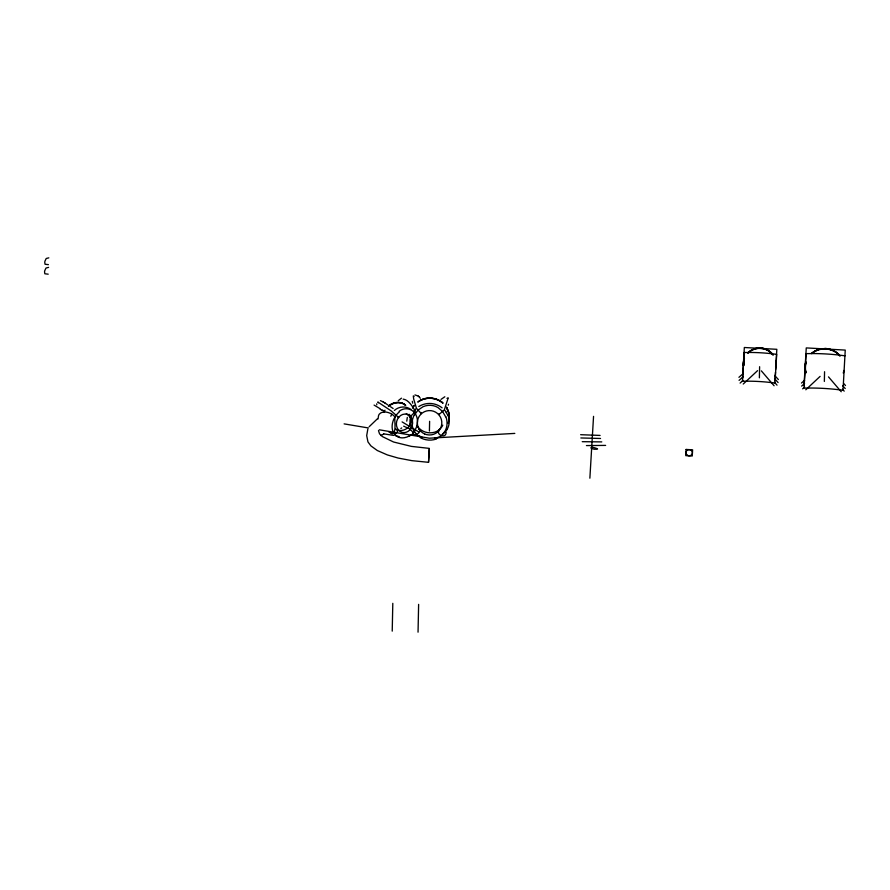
<?xml version="1.0" encoding="UTF-8"?>
<svg xmlns="http://www.w3.org/2000/svg" width="890" height="890" viewBox="0 0 890 890"><rect width="100%" height="100%" fill="white"/><g stroke="black" fill="none" stroke-linecap="round" stroke-linejoin="round"><path stroke-width="1.33" d="M407.297 417.41L406.763 421.159M367.815 429.18L366.691 435.588L367.959 441.918L370.919 445.901L377.304 450.518L387.361 454.924L398.075 458.039L411.87 460.653L428.535 462.322L429.28 448.382L411.403 446.391L393.536 441.996L382.422 436.612L379.529 433.819L378.484 430.604M392.223 631.132L392.801 603.331M418.044 632.178L418.623 604.377M429.414 431.027L429.614 421.304M759.381 377.816L759.615 366.702M824.351 381.454L824.563 371.72M429.269 449.15L429.147 452.309M378.05 418.956L378.528 415.719A7.598 5.006 77 0 1 379.196 414.262C383.012 409.611 392.245 412.849 394.993 417.065C394.036 421.96 397.852 437.179 388.963 432.095M429.114 453.099L428.535 462.322M589.87 478.197L593.552 416.364M742.505 378.417L744.34 347.501L776.837 349.314L775.635 369.483M774.99 380.23L775.479 372.165M804.048 385.003L806.262 347.912L845.244 350.093L843.019 390.276L835.721 389.386A74.849 22.995 3.4 0 0 811.357 388.029L804.037 388.107L806.084 353.642L813.404 353.564A74.849 22.995 3.4 0 1 837.779 354.921L845.077 355.811M376.748 403.804L376.77 404.805M449.005 419.49L448.694 412.248L446.535 407.208M775.757 365.823L775.791 361.307M449.005 419.657L449.05 414.184L446.535 407.331M775.757 365.968L775.791 361.407M446.168 432.039C446.279 439.627 435.332 434.22 439.193 430.437M448.26 405.184L448.527 404.26M744.396 358.058L743.562 365.556L744.396 358.203M439.215 413.661L438.926 414.595L444.31 409.889L448.237 397.852L446.969 398.386M440.995 399.41L444.811 396.762M383.635 412.259L384.402 410.857M414.384 415.063L418.011 410.134L423.039 406.719A16.32 16.32 0 0 1 437.991 407.542L442.608 411.514L445.645 416.809M444.766 431.539L441.151 435.878L436.133 438.714M383.412 412.126L384.235 410.757M446.802 429.759L444.666 432.418A18.913 17.455 18.7 0 1 442.731 434.186M413.038 407.053L414.117 405.517M413.049 406.875L414.128 405.395M369.194 426.688L377.449 418.767M413.984 410.835L414.573 410.134M398.242 400.7L401.468 398.175M743.239 384.046L757.557 370.652M805.795 389.787L820.102 376.392M740.102 383.089L743.017 380.442M802.647 388.83L804.593 387.061M739.078 380.375L743.005 376.893M801.634 386.115L804.571 383.501M747.7 353.041C752.528 347.979 760.394 346.878 766.746 349.414M738.923 377.327L743.083 373.7M801.478 383.056L804.593 380.341M388.396 406.029C392.846 402.013 400.311 400.856 405.139 404.894M388.552 406.118C393.18 402.313 400.478 400.934 405.373 405.028M418.2 401.724C425.376 396.239 436.256 396.973 442.942 402.936M380.709 435.566L383.746 434.009M400.845 428.468L401.713 427.945M403.159 399.109C408.599 399.821 412.593 406.519 415.252 411.18A1.68 0.968 -42.7 0 1 415.107 411.814L410.835 416.131L409.077 414.262M419.802 400.7C427.067 396.673 436.69 397.585 442.931 403.103M818.222 349.37L825.764 348.379L833.14 350.204M755.844 348.357C762.062 346.8 768.893 349.492 772.82 354.454M414.974 394.904L418.345 396.139M514.809 433.408L429.269 438.203L379.262 429.792M586.443 445.579L605.623 445.401M582.238 441.685L601.774 441.896M580.847 437.958L600.539 438.481M580.625 434.698L600.082 435.421M48.817 257.844L46.213 258.489L44.945 261.171A12.527 11.926 1.2 0 0 44.745 262.383L45.056 264.241L48.405 264.653M48.616 267.378L46.013 268.024L44.756 270.694A12.527 11.926 1.2 0 0 44.544 271.917L44.856 273.775L48.205 274.176M396.495 429.826C400.189 429.97 395.271 434.031 394.214 435.065A1.68 0.912 -43.2 0 1 393.536 435.388L383.846 433.875M380.408 400.634L383.368 402.002M344.118 423.874L368.449 427.968M413.45 432.84L409.923 428.902L405.417 426.989M404.561 426.588L403.682 426.165M421.193 437.869L416.565 434.509L413.505 429.792M374.078 405.084L379.919 408.588M382.255 409.99L384.591 411.391M402.102 421.905L418.445 431.717M384.836 402.947L387.862 404.928M382.756 401.601L385.448 403.337M380.052 409.077L382.11 410.412M390.443 406.674L393.146 408.543M398.142 417.221L398.764 417.599L391.211 410.924L377.794 401.98L378.35 402.781M414.161 396.306L413.305 395.905L413.683 399.009L416.464 408.332L421.259 413.605L420.959 412.448M418.923 396.606L420.303 398.253M418.289 396.095L418.99 396.673M418.734 429.125C423.039 431.038 414.328 437.769 412.66 433.107M839.214 354.899C832.373 347.2 819.312 346.499 811.647 353.363A19.524 18.579 1.2 0 1 840.104 355.922M843.642 383.49L845.5 385.515M774.645 375.458L778.361 379.529M842.607 385.626L845.233 388.552M774.589 378.662L778.094 382.555M842.452 389.175L844.187 391.155M774.433 382.199L777.037 385.159M828.501 376.87L841.228 391.756M761.351 370.863L774.089 385.759M445.89 411.892L447.67 415.018M417.01 425.732L417.31 426.221A13.161 12.149 -8.3 0 0 419.301 428.457A14.674 13.517 10.1 0 0 438.748 430.237M412.315 401.346L412.704 403.192M805.328 369.572L805.75 362.341L805.161 366.157L805.684 371.508M406.285 413.561A10.825 9.345 -77.7 0 1 410.001 417.354M410.368 417.076A7.966 7.031 -50.8 0 1 409.934 424.308M410.457 424.575A10.825 9.367 -49.8 0 1 395.694 429.024M399.176 411.258A13.851 12.093 -87.3 0 1 411.213 410.012A14.741 12.95 -74.4 0 1 414.684 412.893A15.275 13.684 -58.3 0 1 413.594 432.017M414.084 432.429A14.718 12.349 -44.7 0 1 409.3 436.133M409.233 436.011A13.851 10.369 -42.9 0 1 397.708 436.79M397.819 436.601A14.796 10.869 -48.2 0 1 394.426 433.964A15.175 11.014 -59.6 0 1 399.443 411.803M394.404 410.39A16.765 14.629 -86.5 0 1 410.813 409.389M399.076 436.523A16.765 13.517 -45.6 0 1 395.872 435.922M392.212 433.931A16.765 13.517 -45.6 0 1 391.767 433.552A15.631 11.603 -56.2 0 1 390.476 432.384M390.788 416.22A15.631 11.837 -69.2 0 1 391.911 414.306M388.908 406.029A16.276 13.35 -59 0 1 405.751 405.317M383.812 412.192A16.276 13.35 -59 0 1 385.014 410.212M775.657 360.995A16.276 15.486 1.2 0 1 775.602 367.036M744.385 358.514A16.276 15.486 1.2 0 0 743.551 365.99A16.276 15.486 1.2 0 1 744.352 358.392M748.245 352.807A16.276 15.486 1.2 0 1 772.809 354.765M775.746 361.218A16.276 15.486 1.2 0 1 775.624 366.713M748.001 352.807A16.276 15.486 1.2 0 1 773.232 355.077M843.787 370.963A19.524 18.579 1.2 0 1 843.464 372.254M806.006 372.71A19.524 18.579 1.2 0 1 805.839 362.241M843.943 370.451A19.524 18.579 1.2 0 1 843.286 373.11M805.917 372.776A19.524 18.579 1.2 0 1 806.006 361.985M811.635 353.664A19.524 18.579 1.2 0 1 839.837 355.9M446.702 407.72A19.524 18.579 1.2 0 1 448.104 423.106M412.437 408.132A19.524 18.579 1.2 0 1 413.906 405.885M417.777 402.102A19.524 18.579 1.2 0 1 442.274 402.636M418.812 406.53A20.181 20.159 -12 0 1 442.085 407.831M444.811 410.39A18.913 18.412 22.8 0 1 445.946 411.848M447.826 414.963A16.721 15.697 36.2 0 1 446.825 429.781M438.214 437.257A20.181 18.034 7.5 0 1 434.487 438.336M421.905 437.124A20.181 18.034 7.5 0 1 419.357 435.911M410.59 425.464A16.721 15.497 -30.6 0 1 410.835 416.22M414.629 410.19A18.913 18.212 -24.3 0 1 415.919 408.888M442.764 425.153A10.725 10.135 28.7 0 1 441.952 426.644L441.24 427.556A13.161 12.304 18.9 0 1 438.57 430.037M445.912 416.731A18.512 17.088 46.6 0 1 444.822 431.572M436.289 438.993A16.32 13.706 3.9 0 1 421.081 438.036M413.416 429.837A18.512 16.788 -39.3 0 1 414.206 414.985M591.149 447.803L591.149 447.915A9.901 3.037 3.4 0 0 591.216 448.26L594.064 449.205A31.584 9.701 3.4 0 0 594.854 449.261L597.513 449.105A2.592 0.79 3.4 0 0 597.468 448.905A1.891 0.579 3.4 0 0 597.246 448.716L596.3 448.326A31.873 9.79 3.4 0 0 594.82 447.848L593.152 447.37A4.839 1.491 3.4 0 0 592.44 447.336L591.171 447.715M686.112 449.45L685.745 455.636L692.242 456.003L692.609 449.817L686.112 449.45M744.196 352.518L742.482 381.243L748.59 381.187A62.378 19.157 3.4 0 1 768.893 382.311L774.979 383.056L776.692 354.342L770.606 353.597A62.378 19.157 3.4 0 0 750.292 352.462L744.196 352.518M410.034 429.714A9.334 8.055 -77.1 0 0 406.886 414.328A9.334 8.055 -77.1 0 0 396.584 425.987A9.334 8.055 -77.1 0 0 410.034 429.714M424.619 433.942A12.238 12.204 -6.1 0 0 441.752 421.493A12.238 12.204 -6.1 0 0 422.383 412.916A12.238 12.204 -6.1 0 0 424.619 433.942M687.392 455.313A3.26 3.093 1.2 0 0 692.42 452.91A3.26 3.093 1.2 0 0 687.714 449.962A3.26 3.093 1.2 0 0 687.392 455.313"/></g></svg>
